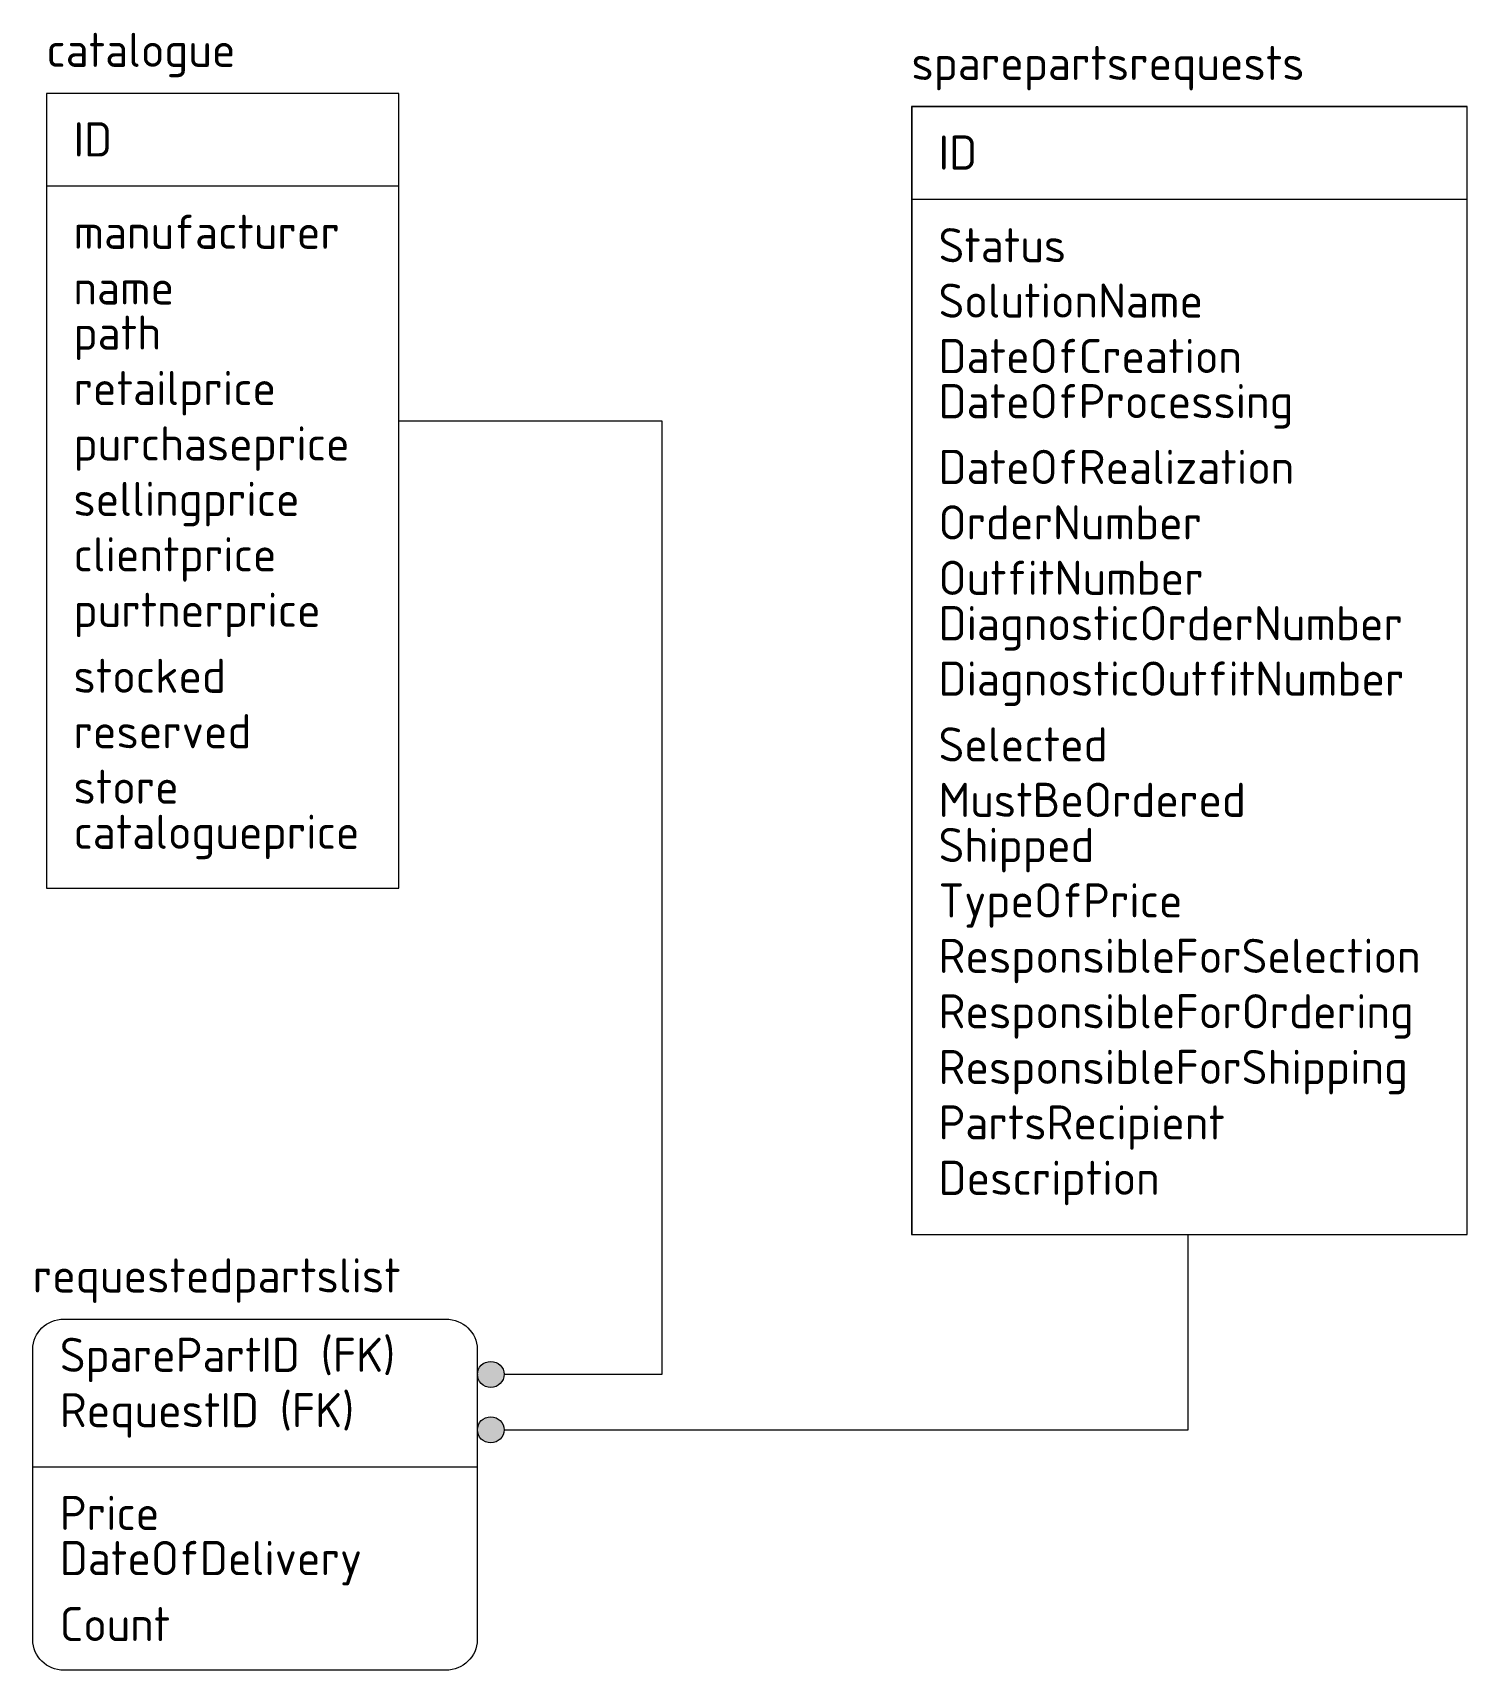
# Model space of a CAD drawing. Header units: inches. Extents: x 101 to 441, y 352 to 740.
import ezdxf

# ---------------------------------------------------------------- set-up
doc = ezdxf.new("R2010")
doc.units = ezdxf.units.IN
doc.header["$MEASUREMENT"] = 0
doc.layers.add('Слой 1', color=7, linetype='Continuous')

msp = doc.modelspace()

# ---------------------------------------------------------------- hatches: boundary and pattern name
at = {"layer": 'Слой 1', "true_color": 0xffffff}
h = msp.add_hatch(color=7, dxfattribs=at)
edge = h.paths.add_edge_path()
edge.add_spline(control_points=[(212.76, 422.42), (212.76, 424.1), (211.32, 425.48), (209.58, 425.48), (207.78, 425.48), (206.4, 424.1), (206.4, 422.42), (206.4, 420.74), (207.78, 419.3), (209.58, 419.3), (211.32, 419.3), (212.76, 420.74), (212.76, 422.42)], knot_values=[0, 0, 0, 0, 1, 1, 1, 2, 2, 2, 3, 3, 3, 4, 4, 4, 4], degree=3, periodic=1)
h = msp.add_hatch(color=7, dxfattribs=at)
h.dxf.hatch_style = 2
h.paths.add_polyline_path([(206.4, 422.3), (206.46, 422.3), (206.46, 422.36), (206.4, 422.36)])
h = msp.add_hatch(color=7, dxfattribs=at)
edge = h.paths.add_edge_path()
edge.add_spline(control_points=[(212.76, 409.28), (212.76, 410.96), (211.32, 412.34), (209.58, 412.34), (207.78, 412.34), (206.4, 410.96), (206.4, 409.28), (206.4, 407.6), (207.78, 406.16), (209.58, 406.16), (211.32, 406.16), (212.76, 407.6), (212.76, 409.28)], knot_values=[0, 0, 0, 0, 1, 1, 1, 2, 2, 2, 3, 3, 3, 4, 4, 4, 4], degree=3, periodic=1)
h = msp.add_hatch(color=7, dxfattribs=at)
h.dxf.hatch_style = 2
h.paths.add_polyline_path([(206.4, 409.16), (206.46, 409.16), (206.46, 409.22), (206.4, 409.22)])

# ---------------------------------------------------------------- linework, layer by layer
at = {"layer": 'Слой 1', "color": 7, "lineweight": 5, "true_color": 0xffffff}
for points in [[(187.74, 726.02), (104.22, 726.02), (104.22, 537.62), (187.74, 537.62), (187.74, 726.02)], [(441, 722.9), (309.3, 722.9), (309.3, 455.6), (441, 455.6), (441, 722.9)], [(104.22, 704.12), (187.8, 704.12)], [(309.3, 700.94), (441.06, 700.94)], [(187.8, 648.38), (250.14, 648.38), (250.14, 422.36), (212.82, 422.36)], [(374.82, 455.54), (374.82, 409.22), (212.82, 409.22)], [(100.98, 400.46), (206.4, 400.46)]]:
    msp.add_lwpolyline(points, dxfattribs=at)
at = {"layer": 'Слой 1', "lineweight": 0}
for points in [[(104.28, 537.62), (187.74, 537.62), (187.74, 725.96), (104.28, 725.96), (104.28, 537.62)], [(309.36, 455.6), (441, 455.6), (441, 722.84), (309.36, 722.84), (309.36, 455.6)], [(206.4, 422.3), (206.46, 422.3), (206.46, 422.36), (206.4, 422.36), (206.4, 422.3)], [(206.4, 409.16), (206.46, 409.16), (206.46, 409.22), (206.4, 409.22), (206.4, 409.16)]]:
    msp.add_lwpolyline(points, dxfattribs=at)
for points, knots in [([(206.34, 428.36), (206.34, 432.32), (202.98, 435.5), (198.9, 435.5), (198.9, 435.5), (108.36, 435.5), (108.36, 435.5), (104.28, 435.5), (100.98, 432.32), (100.98, 428.36), (100.98, 428.36), (100.98, 359.48), (100.98, 359.48), (100.98, 355.52), (104.28, 352.28), (108.36, 352.28), (108.36, 352.28), (198.9, 352.28), (198.9, 352.28), (202.98, 352.28), (206.34, 355.52), (206.34, 359.48), (206.34, 359.48), (206.34, 428.36), (206.34, 428.36)], [0, 0, 0, 0, 1, 1, 1, 2, 2, 2, 3, 3, 3, 4, 4, 4, 5, 5, 5, 6, 6, 6, 7, 7, 7, 8, 8, 8, 8]), ([(212.76, 422.42), (212.76, 424.1), (211.32, 425.48), (209.58, 425.48), (207.78, 425.48), (206.4, 424.1), (206.4, 422.42), (206.4, 420.74), (207.78, 419.3), (209.58, 419.3), (211.32, 419.3), (212.76, 420.74), (212.76, 422.42)], [0, 0, 0, 0, 1, 1, 1, 2, 2, 2, 3, 3, 3, 4, 4, 4, 4]), ([(212.76, 409.28), (212.76, 410.96), (211.32, 412.34), (209.58, 412.34), (207.78, 412.34), (206.4, 410.96), (206.4, 409.28), (206.4, 407.6), (207.78, 406.16), (209.58, 406.16), (211.32, 406.16), (212.76, 407.6), (212.76, 409.28)], [0, 0, 0, 0, 1, 1, 1, 2, 2, 2, 3, 3, 3, 4, 4, 4, 4])]:
    msp.add_open_spline(points, degree=3, knots=knots, dxfattribs=at)
at = {"layer": 'Слой 1', "color": 7, "lineweight": 5, "true_color": 0xffffff}
for points, knots in [([(206.34, 428.36), (206.34, 432.32), (202.98, 435.5), (198.9, 435.5), (198.9, 435.5), (108.36, 435.5), (108.36, 435.5), (104.28, 435.5), (100.98, 432.32), (100.98, 428.36), (100.98, 428.36), (100.98, 359.48), (100.98, 359.48), (100.98, 355.52), (104.28, 352.28), (108.36, 352.28), (108.36, 352.28), (198.9, 352.28), (198.9, 352.28), (202.98, 352.28), (206.34, 355.52), (206.34, 359.48), (206.34, 359.48), (206.34, 428.36), (206.34, 428.36)], [0, 0, 0, 0, 1, 1, 1, 2, 2, 2, 3, 3, 3, 4, 4, 4, 5, 5, 5, 6, 6, 6, 7, 7, 7, 8, 8, 8, 8]), ([(212.76, 422.42), (212.76, 424.1), (211.32, 425.48), (209.58, 425.48), (207.78, 425.48), (206.4, 424.1), (206.4, 422.42), (206.4, 420.74), (207.78, 419.3), (209.58, 419.3), (211.32, 419.3), (212.76, 420.74), (212.76, 422.42)], [0, 0, 0, 0, 1, 1, 1, 2, 2, 2, 3, 3, 3, 4, 4, 4, 4]), ([(212.76, 409.28), (212.76, 410.96), (211.32, 412.34), (209.58, 412.34), (207.78, 412.34), (206.4, 410.96), (206.4, 409.28), (206.4, 407.6), (207.78, 406.16), (209.58, 406.16), (211.32, 406.16), (212.76, 407.6), (212.76, 409.28)], [0, 0, 0, 0, 1, 1, 1, 2, 2, 2, 3, 3, 3, 4, 4, 4, 4])]:
    msp.add_open_spline(points, degree=3, knots=knots, dxfattribs=at)

# ---------------------------------------------------------------- texts
at = {"layer": 'Слой 1', "color": 7, "true_color": 0xffffff, "char_height": 8.0889, "attachment_point": 7}
for s, insert in [('\\fGOST type B|b0|i0|c0|p34;\\W1;catalogue', (104.22, 729.86)), ('\\fGOST type B|b0|i0|c0|p34;\\W1;sparepartsrequests', (309.3, 726.74)), ('\\fGOST type B|b0|i0|c0|p34;\\W1;ID', (110.64, 711.08)), ('\\fGOST type B|b0|i0|c0|p34;\\W1;ID', (315.72, 707.96)), ('\\fGOST type B|b0|i0|c0|p34;\\W1;manufacturer', (110.64, 689.18)), ('\\fGOST type B|b0|i0|c0|p34;\\W1;Status', (315.72, 686)), ('\\fGOST type B|b0|i0|c0|p34;\\W1;name', (110.64, 675.98)), ('\\fGOST type B|b0|i0|c0|p34;\\W1;SolutionName', (315.72, 672.86)), ('\\fGOST type B|b0|i0|c0|p34;\\W1;path', (110.64, 662.84)), ('\\fGOST type B|b0|i0|c0|p34;\\W1;DateOfCreation', (315.72, 659.72)), ('\\fGOST type B|b0|i0|c0|p34;\\W1;retailprice', (110.64, 649.7)), ('\\fGOST type B|b0|i0|c0|p34;\\W1;DateOfProcessing', (315.72, 646.58)), ('\\fGOST type B|b0|i0|c0|p34;\\W1;purchaseprice', (110.64, 636.56)), ('\\fGOST type B|b0|i0|c0|p34;\\W1;DateOfRealization', (315.72, 633.44)), ('\\fGOST type B|b0|i0|c0|p34;\\W1;sellingprice', (110.64, 623.42)), ('\\fGOST type B|b0|i0|c0|p34;\\W1;OrderNumber', (315.72, 620.3)), ('\\fGOST type B|b0|i0|c0|p34;\\W1;clientprice', (110.64, 610.28)), ('\\fGOST type B|b0|i0|c0|p34;\\W1;OutfitNumber', (315.72, 607.16)), ('\\fGOST type B|b0|i0|c0|p34;\\W1;purtnerprice', (110.64, 597.14)), ('\\fGOST type B|b0|i0|c0|p34;\\W1;DiagnosticOrderNumber', (315.72, 593.96)), ('\\fGOST type B|b0|i0|c0|p34;\\W1;stocked', (110.64, 583.94)), ('\\fGOST type B|b0|i0|c0|p34;\\W1;DiagnosticOutfitNumber', (315.72, 580.82)), ('\\fGOST type B|b0|i0|c0|p34;\\W1;reserved', (110.64, 570.8)), ('\\fGOST type B|b0|i0|c0|p34;\\W1;Selected', (315.72, 567.68)), ('\\fGOST type B|b0|i0|c0|p34;\\W1;store', (110.64, 557.66)), ('\\fGOST type B|b0|i0|c0|p34;\\W1;MustBeOrdered', (315.72, 554.54)), ('\\fGOST type B|b0|i0|c0|p34;\\W1;catalogueprice', (110.64, 544.52)), ('\\fGOST type B|b0|i0|c0|p34;\\W1;Shipped', (315.72, 541.4)), ('\\fGOST type B|b0|i0|c0|p34;\\W1;TypeOfPrice', (315.72, 528.26)), ('\\fGOST type B|b0|i0|c0|p34;\\W1;ResponsibleForSelection', (315.72, 515.12)), ('\\fGOST type B|b0|i0|c0|p34;\\W1;ResponsibleForOrdering', (315.72, 501.98)), ('\\fGOST type B|b0|i0|c0|p34;\\W1;ResponsibleForShipping', (315.72, 488.78)), ('\\fGOST type B|b0|i0|c0|p34;\\W1;PartsRecipient', (315.72, 475.64)), ('\\fGOST type B|b0|i0|c0|p34;\\W1;Description', (315.72, 462.5)), ('\\fGOST type B|b0|i0|c0|p34;\\W1;requestedpartslist', (100.98, 439.34)), ('\\fGOST type B|b0|i0|c0|p34;\\W1;SparePartID (FK)', (107.4, 420.56)), ('\\fGOST type B|b0|i0|c0|p34;\\W1;RequestID (FK)', (107.4, 407.42)), ('\\fGOST type B|b0|i0|c0|p34;\\W1;Price', (107.4, 385.52)), ('\\fGOST type B|b0|i0|c0|p34;\\W1;DateOfDelivery', (107.4, 372.38)), ('\\fGOST type B|b0|i0|c0|p34;\\W1;Count', (107.4, 359.18))]:
    msp.add_mtext(s, dxfattribs=dict(at, insert=insert))

doc.saveas('drawing.dxf')
